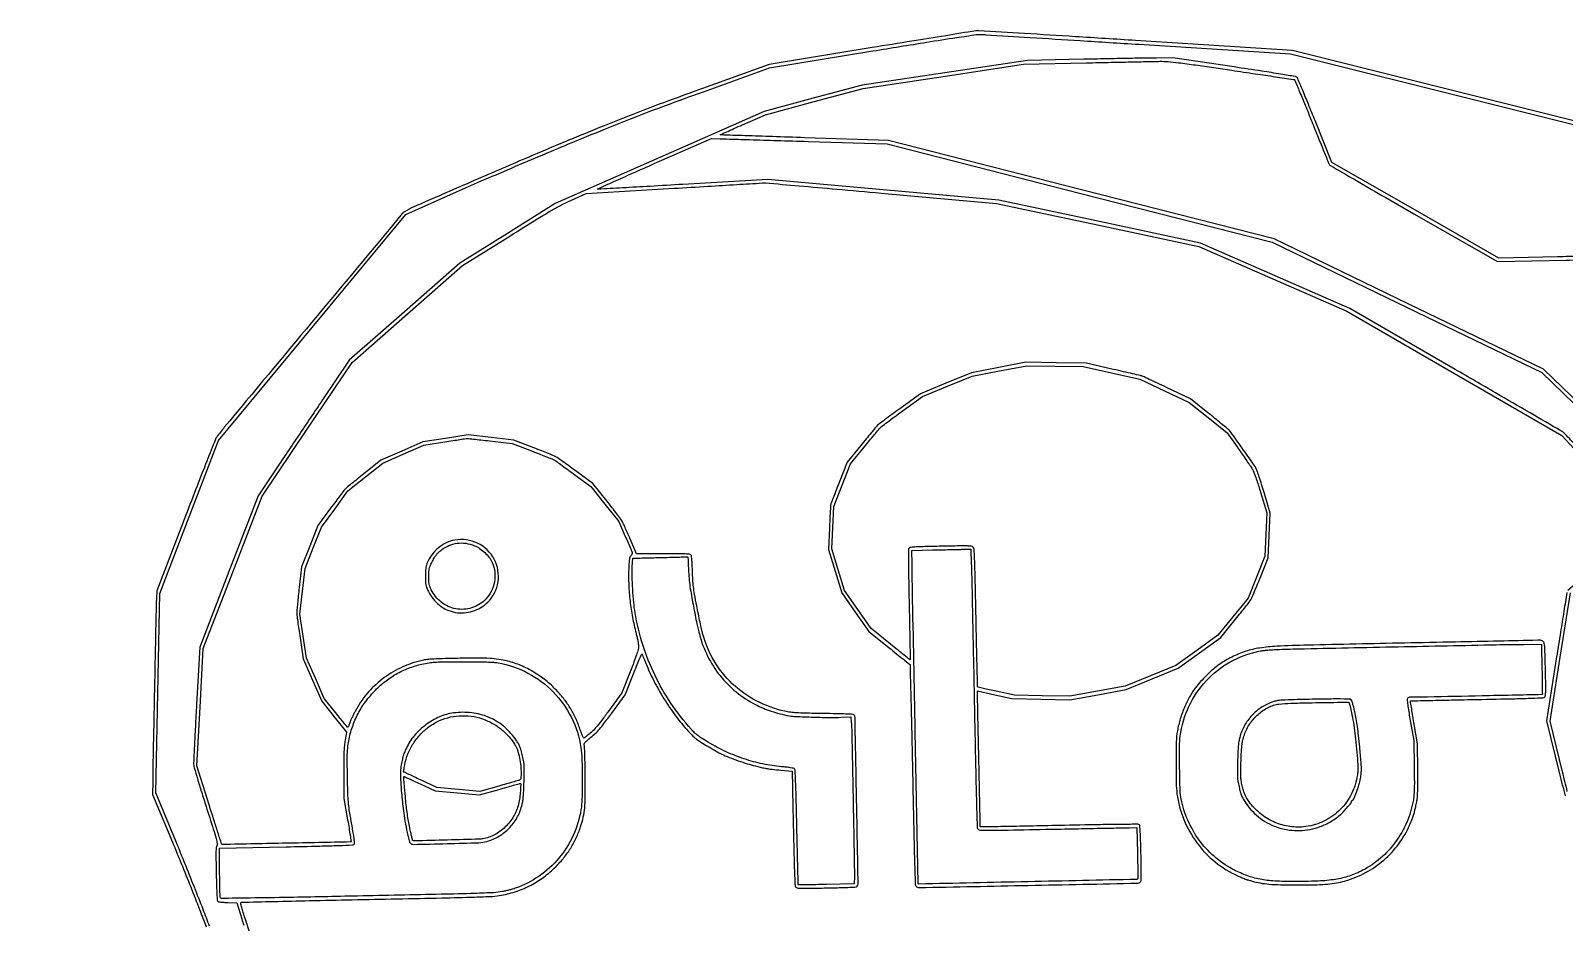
# Model space of a CAD drawing. Extents: x 184 to 3160, y 146 to 2302.
# Drawn here: x 184 to 2038, y 1224 to 2302 of the extents above; entities that cross this region are included whole.
import ezdxf

# ---------------------------------------------------------------- set-up
doc = ezdxf.new("R2010")
doc.units = 0

msp = doc.modelspace()

# ---------------------------------------------------------------- linework, layer by layer
for points in [[(449.5, 1209.915654), (443.575989, 1228.450483, -0.00442), (441.357688, 1235.608639, -0.007098), (439.60692, 1241.755469, -0.002253), (438.203642, 1247.056666, -0.265932), (438.383089, 1247.716422, -0.192318), (439.103096, 1248.025431, -0.00004), (478.171725, 1249.015082, -0.00083), (521.492633, 1250.037004, -0.000502), (572.807099, 1251.110727, 0.000171), (681.31894, 1253.309481, 0.002306), (721.049256, 1254.311477, 0.005317), (742.71987, 1255.18875, 0.035222), (753.464141, 1256.500731, 0.03363), (772.274551, 1261.487745, 0.039339), (789.244683, 1268.763446, 0.039761), (804.714958, 1278.530517, 0.035708), (819.04878, 1290.95122, 0.02623), (829.03174, 1302.040378, 0.030945), (837.219021, 1313.541845, 0.031448), (843.818008, 1325.798671, 0.0288), (849.047886, 1339.146537, 0.022951), (852.377124, 1351.178236, 0.033232), (854.107594, 1362.066032, 0.021426), (854.788135, 1376.134992, 0.004385), (854.706411, 1401.033485, 0.001855), (854.495342, 1414.423242, 0.002779), (854.202704, 1426.112362, 0.001147), (853.873593, 1436.117636, 0.060779), (853.575053, 1438.0086, -0.137763), (853.568108, 1439.665395, -0.108656), (854.409446, 1441.257764, -0.043049), (856.548026, 1443.382762, -0.005224), (861.679569, 1447.581204, 0.020783), (867.119147, 1452.32167, 0.025625), (871.759349, 1457.192393, 0.01582), (877.328688, 1464.103647, 0.00318), (886.769576, 1476.775994), (903.039153, 1498.906778), (912.901527, 1524.048905, -0.00282), (916.722325, 1533.62995, -0.004867), (920.023554, 1541.551947, -0.00119), (922.932616, 1548.301407, -0.605799), (923.297431, 1548.327764, -0.03945), (923.63252, 1547.675729, -0.001019), (924.894393, 1544.638921, -0.002155), (926.35439, 1541.061378, -0.00147), (927.984689, 1536.982248, 0.024829), (937.596675, 1515.852796, 0.020126), (949.901215, 1494.203335, 0.020001), (964.008817, 1473.452075, 0.023472), (979.039277, 1455.016631, 0.013477), (983.883193, 1449.89862, 0.02879), (987.943957, 1446.276337, 0.024898), (992.74908, 1442.838366, 0.00782), (1000.264384, 1438.172422, 0.001996), (1005.625027, 1434.988273, 0.002269), (1010.787038, 1431.981368, 0.002059), (1015.193274, 1429.465525, 0.012661), (1017.5, 1428.237025, 0.018088), (1026.188636, 1424.274581, 0.010593), (1036.849159, 1420.133426, 0.010509), (1047.892334, 1416.371654, 0.015279), (1057.791636, 1413.559952, 0.002552), (1069.144785, 1410.768604, 0.01651), (1074.919554, 1409.580176, 0.017675), (1080.609026, 1408.809714, 0.003184), (1091.25, 1407.818457), (1105, 1406.625843), (1105.038333, 1399.062922, 0.003559), (1105.102288, 1393.81547, 0.000157), (1105.460097, 1375.580985, 0.000265), (1105.902774, 1353.952794, 0.00019), (1106.420296, 1329.744688, 0.000835), (1107.172149, 1297.651964, 0.004412), (1107.768831, 1280.06606, 0.00293), (1108.337887, 1268.366427, 0.160753), (1109.131964, 1266.338619, 0.196735), (1110.927151, 1265.380464, 0.018839), (1115.97744, 1265.056359, 0.010219), (1124.989715, 1265.002504, 0.001044), (1146.333264, 1265.355766, 0.001641), (1163.968452, 1265.742366, 0.006768), (1174.633191, 1266.155684, 0.004944), (1181.93723, 1266.610293, 0.180252), (1183.440057, 1267.2972, 0.203733), (1184.662765, 1270.328202, 0.000112), (1182.775768, 1370.935003, 0.000117), (1180.844018, 1471.470516, 0.193036), (1179.504726, 1474.630942, 0.185689), (1178.232976, 1475.200994, 0.002723), (1169.869286, 1475.609041, 0.0056), (1158.60177, 1475.970905, 0.001819), (1141.940486, 1476.258646, -0.001486), (1120.650279, 1476.612187, -0.009591), (1109.906969, 1477.028787, -0.018652), (1102.672195, 1477.719911, -0.022961), (1096, 1478.923382, -0.063788), (1061.518127, 1491.579428, -0.069845), (1032.499131, 1512.236669, -0.070564), (1010.517447, 1539.879878, -0.067186), (996.641623, 1573, -0.010475), (995.365043, 1578.180238, -0.002566), (993.486751, 1586.759375, -0.002627), (991.436054, 1596.614844, -0.00262), (989.487189, 1606.5, -0.003786), (986.926314, 1620.427419, -0.012995), (985.56768, 1629.522666, -0.015377), (984.802027, 1637.863114, -0.007094), (984.294216, 1648.751079, 0.00319), (983.926545, 1658.222866, 0.015538), (983.517539, 1663.576434, 0.023134), (983.003223, 1666.898833, 0.171549), (982.19332, 1668.251079, 0.15842), (980.546902, 1668.903232, 0.006406), (974.061832, 1669.22843, 0.007489), (964.48585, 1669.442155, 0.001834), (948.719207, 1669.5), (916.7541, 1669.5), (908.902489, 1687.5, 0.001195), (905.765918, 1694.644042, 0.001519), (902.835754, 1701.220752, 0.001185), (900.348922, 1706.722162, 0.012613), (899.27544, 1708.932346, 0.040837), (897.896073, 1711.137394, 0.00234), (893.082249, 1717.531784, 0.003559), (887.255587, 1725.084436, 0.002606), (880.685409, 1733.387138), (863.870819, 1754.409585), (842.632987, 1769.954793, 0.001012), (834.332969, 1776.004299, 0.001466), (826.975263, 1781.311369, 0.00074), (820.71081, 1785.788001, 0.024539), (819.153438, 1786.78604, 0.032715), (817.497062, 1787.597299, 0.00101), (810.469214, 1790.469798, 0.001979), (802.162896, 1793.807028, 0.001368), (792.738065, 1797.520564), (768.564409, 1806.96905), (740.946653, 1810.058915), (713.328896, 1813.148781), (685.931667, 1808.971287), (658.534439, 1804.793794), (633.012028, 1793.618781), (607.489617, 1782.443768), (586.994808, 1766.046551, 0.001199), (578.993819, 1759.613689, 0.001707), (571.917926, 1753.856583, 0.000944), (565.963267, 1748.959045, 0.025255), (564.449194, 1747.574667, 0.031724), (563.104989, 1746.030217, 0.001201), (558.474255, 1739.943315, 0.002159), (553.041555, 1732.701778, 0.001518), (546.98883, 1724.508958), (531.579273, 1703.517916), (521.715785, 1678.508958), (511.852298, 1653.5), (508.946203, 1628.5, 0.002062), (507.832348, 1618.560728, 0.002619), (506.889924, 1609.375, 0.002054), (506.171847, 1601.667055, 0.021544), (506.027005, 1598.5, 0.029824), (506.208526, 1595.319422, 0.002723), (507.17445, 1587.447044, 0.003517), (508.444569, 1578.065583, 0.002746), (509.951601, 1567.894191), (513.8893, 1542.288383), (525.119687, 1516.670375), (536.350073, 1491.052368), (551.326542, 1472.356879), (566.303011, 1453.661389), (564.496225, 1444.080695, 0.020624), (563.562478, 1437.693177, 0.015903), (563.055138, 1430.66965, 0.009523), (562.845979, 1420.832842, 0.002115), (562.879898, 1404), (563.070355, 1373.5), (567.521353, 1347.569509, -0.001295), (569.20526, 1337.604717, -0.002128), (570.572316, 1329.163545, -0.000224), (571.756353, 1321.628006, -0.239636), (571.657275, 1321.323942, -0.193732), (570.726063, 1320.927291, -0.000017), (493.545658, 1319.389753, -0.000017), (416.344343, 1317.857039, -0.204068), (415.449194, 1318.217473, -0.118589), (415.182569, 1318.653012, -0.000075), (410.740691, 1332.373397, -0.000928), (405.820173, 1347.676973, -0.000566), (400.064353, 1365.763749), (385.138191, 1412.851346), (389.046557, 1483.830368), (392.954922, 1554.809391), (428.549029, 1646.972724), (464.143136, 1739.136056), (518.628462, 1819.998864), (573.113787, 1900.861671), (639.806893, 1959.405028), (706.5, 2017.948384), (763.5, 2053.606016, -0.001041), (797.225139, 2074.605999, -0.006914), (814.21118, 2084.811517, -0.013361), (826.161199, 2091.347168, -0.014407), (838.150246, 2097.063868), (855.800492, 2104.864088), (962.150246, 2111.304303, -0.000004), (1003.07992, 2113.782536, -0.000007), (1037.902493, 2115.890229, -0.000001), (1068.935346, 2117.76807, -0.00053), (1070.688027, 2117.872259, -0.036257), (1072.451508, 2117.847275, -0.000034), (1113.200224, 2114.30482, -0.000351), (1158.711409, 2110.313084, -0.000215), (1212.337853, 2105.548405), (1351.799652, 2093.096811), (1474.063115, 2066.966078), (1596.326577, 2040.835345), (1685.913289, 2001.747876), (1775.5, 1962.660407), (1905.397724, 1887.580203), (2035.295448, 1812.5), (2083.783012, 1760.14263, -0.001504)], [(2177.535725, 2161.201579), (1943.517862, 2219.637642), (1709.5, 2278.073706), (1520, 2290.036338, 0.000112), (1447.199426, 2294.615667, 0.000184), (1385.578125, 2298.455173, 0.000012), (1330.124977, 2301.888533, 0.028119), (1328.5, 2301.897614, 0.027275), (1326.896079, 2301.728304, 0.000026), (1290.434563, 2295.853184, 0.000267), (1249.706369, 2289.26604, 0.000164), (1201.724045, 2281.463158), (1076.94809, 2261.130056), (996.303145, 2231.95354, 0.001474), (949.352194, 2214.810443, 0.003994), (916.186685, 2202.288039, 0.004044), (883.454597, 2189.32433, 0.001544), (838.0791, 2170.763823, 0.003158), (783.767747, 2147.949632, 0.00163), (716.108409, 2118.763083, 0.000534), (647.650274, 2088.879885, 0.034065), (636.068715, 2082.839243, 0.082019), (633.602948, 2080.708959, 0.000015), (524.243802, 1949.430594, 0.000071), (418.451623, 1822.389852, 0.016854), (409.190851, 1810.470855, 0.062347), (407.727017, 1807.805955, 0.000361), (397.259582, 1781.372996, 0.001524), (385.424188, 1751.153242, 0.000968), (371.816401, 1715.891336), (336.751101, 1624.5), (336.361651, 1615, 0.00505), (335.909857, 1600.370481, 0.000067), (334.034527, 1509.522983, 0.000134), (332.288604, 1423.264579, 0.002136), (331.829171, 1394), (331.652054, 1378.5), (355.85952, 1320.5, -0.002475), (366.332194, 1295.054318, -0.001774), (377.79707, 1266.511036, -0.001791), (388.521547, 1239.250642, -0.003854), (396.547077, 1218.15459)], [(400.546286, 1219, 0.003856), (392.78733, 1239.463065, 0.001689), (382.204089, 1266.467418, 0.001672), (370.777773, 1295.05576, 0.002237), (360.208956, 1320.910361), (335.61249, 1380.320721), (338.148726, 1500.936982), (340.684962, 1621.553244), (376.029589, 1714.020685), (411.374215, 1806.488125), (524.678469, 1943.039375), (637.982724, 2079.590625), (699.241362, 2106.950031, -0.002658), (728.289224, 2119.738643, -0.001288), (765.56465, 2135.799528, -0.001277), (804.474375, 2152.328394, -0.00184), (839, 2166.741493, -0.001494), (885.082125, 2185.619167, -0.004101), (917.759543, 2198.580448, -0.004097), (950.665407, 2211.011948, -0.001488), (997.525485, 2228.119612), (1077.550969, 2257.065676), (1202.525485, 2277.448574, -0.000457), (1267.650609, 2288.009179, -0.00235), (1303.776423, 2293.659369, -0.002132), (1327.421471, 2297.140717, -0.052901), (1334, 2297.37907, 0.001677), (1339.096315, 2297.041532, 0.000008), (1392.439384, 2293.688967, 0.000037), (1453.076282, 2289.883387, 0.000023), (1523.814923, 2285.452306), (1707.129847, 2273.977943), (1941.314923, 2215.584842), (2175.5, 2157.191741)], [(2091.575883, 1816.736606), (2012.987511, 1892.577027), (1850.243756, 1971.325271), (1687.5, 2050.073515), (1454.5, 2109.644008), (1221.5, 2169.214502), (1120, 2172.491471, -0.000109), (1081.045648, 2173.757615, -0.00018), (1048.16875, 2174.845242, -0.000006), (1018.416667, 2175.84057, -0.057239), (1018, 2175.902609, -0.70336), (1017.988376, 2176.042883, -0.000191), (1025.725, 2179.564315, -0.001724), (1034.489562, 2183.513171, -0.001013), (1045, 2188.179587), (1072.5, 2200.322396), (1131.5, 2216.19783), (1190.5, 2232.073264), (1287.5, 2246.665987), (1384.5, 2261.25871), (1460.5, 2262.979359, -0.000169), (1490.539381, 2263.649315, -0.000222), (1517.923969, 2264.238629, -0.00016), (1540.884272, 2264.715168, -0.00217), (1549.262448, 2264.850004, -0.023052), (1559.19421, 2264.508776, -0.010921), (1571.940639, 2263.200487, -0.005096), (1592.522538, 2260.419309, -0.000667), (1636.226479, 2254, 0.000201), (1664.754142, 2249.782618, 0.000327), (1688.953301, 2246.23125, 0.00003), (1710.643128, 2243.063955, 0.036252), (1711.524072, 2243, -0.301334), (1712.13428, 2242.595519, -0.000359), (1718.258728, 2228.08382, -0.002875), (1725.052472, 2211.691116, -0.001743), (1732.911482, 2192.221514, 0.000835), (1740.772675, 2172.644141, 0.001324), (1747.579672, 2155.901556, 0.000279), (1753.61288, 2141.197433, 0.061415), (1754.351441, 2139.885063, 0.102531), (1755.488053, 2138.865475, 0.000105), (1784.824706, 2121.809583, 0.001025), (1817.680398, 2102.807043, 0.000629), (1856.477347, 2080.539293), (1957.454694, 2022.751488), (2040.477347, 2024.453979, 0.000939), (2073.710771, 2025.197892, 0.001822)], [(2057.72944, 2029.055112, 0.000303), (2029.870108, 2028.474429), (1959.240217, 2026.959372), (1858.229808, 2084.729686), (1757.219399, 2142.5), (1736.909146, 2193.27651, 0.001632), (1729.007428, 2212.845669, 0.002581), (1722.09172, 2229.565761, 0.000607), (1715.944417, 2244.163889, 0.109296), (1714.987624, 2245.5112, 0.143189), (1713.18383, 2246.385021, 0.000939), (1695.651614, 2249.300694, 0.002941), (1672.718844, 2252.93187, 0.00098), (1639.103233, 2257.98469), (1564.830113, 2269), (1544.665056, 2268.850135, 0.002228), (1532.957393, 2268.710949, 0.000377), (1510.59536, 2268.32858, 0.000412), (1484.321314, 2267.837873, 0.000366), (1457, 2267.285079), (1389.5, 2265.869888), (1289.5, 2250.951093), (1189.5, 2236.032298), (1130.333849, 2220.106085), (1071.167698, 2204.179873), (944.833849, 2148.550008), (818.5, 2092.920143), (760.814214, 2056.838877), (703.128427, 2020.757611), (636.314214, 1962.103675), (569.5, 1903.449738), (537.152618, 1855.474869, 0.000195), (523.103075, 1834.620274, 0.000145), (507.620718, 1811.605118, 0.000147), (493.039543, 1789.902258, 0.000334), (482.042474, 1773.5), (459.279712, 1739.5), (424.023407, 1648), (388.767103, 1556.5), (384.865125, 1487, 0.000928), (383.403534, 1460.074116, 0.001423), (382.246947, 1436.740625, 0.000467), (381.322315, 1416.543393, 0.040368), (381.431551, 1413.5, 0.04324), (382.022357, 1410.629672, 0.000995), (386.017816, 1397.309375, 0.002213), (390.801548, 1381.725049, 0.001497), (396.386608, 1364, -0.000889), (405.131755, 1336.363246, -0.009608), (408.43044, 1325.123592, -0.01847), (409.906285, 1318.801046, -0.194365), (409.410686, 1316.245587, 0.123322), (408.62281, 1313.946133, 0.015499), (408.338195, 1308.651204, 0.009646), (408.308077, 1299.832993, 0.001472), (408.638854, 1282.25936, 0.001993), (409.027791, 1267.159118, 0.007109), (409.452612, 1257.500582, 0.004878), (409.915657, 1250.694596, 0.178797), (410.55846, 1249.298683, 0.149756), (411.597499, 1248.747011, 0.016419), (414.296392, 1248.317119, 0.016665), (417.925946, 1247.982999, 0.008028), (422.593474, 1247.78491), (433.399626, 1247.5), (439.557013, 1227.916378, 0.001815), (441.981177, 1220.303022, 0.002683)], [(2053.24827, 1799.273269, 0.000507), (2039.13976, 1814.201058, 0.043224), (2036.809805, 1816.270279, 0.027965), (2034.086355, 1818.069779, 0.000082), (1997.073406, 1839.647625, 0.000483), (1955.22998, 1863.978285, 0.000302), (1906.184769, 1892.393639), (1778.869538, 1966.053705), (1688.583391, 2005.482848), (1598.297245, 2044.911992), (1476.398622, 2071.01093), (1354.5, 2097.109869), (1215, 2109.615025), (1075.5, 2122.12018), (972.638557, 2116.004867, -0.000383), (933.169, 2113.688663, -0.000635), (899.875656, 2111.802933, -0.000022), (869.772058, 2110.137559, -0.213304), (869.378793, 2110.287874, -0.525093), (869.425951, 2110.544631, -0.000051), (889.442535, 2119.531814, -0.001089), (911.71044, 2129.46885, -0.00065), (938.240236, 2141.197264), (1007.5, 2171.708334), (1018, 2171.295834, 0.001887), (1025.407116, 2171.032839, 0.000069), (1053.46875, 2170.146437, 0.000126), (1086.64896, 2169.111353, 0.000089), (1124, 2167.962248), (1219.5, 2165.041163), (1452.374438, 2105.56684), (1685.248875, 2046.092517), (1848.08187, 1967.304029), (2010.914866, 1888.515541), (2088.617561, 1813.50777, 0.000832)], [(2085.622636, 1665.098304, 0.000051), (2042.642799, 1625.017941, 0.113935)], [(2041.366658, 1622.463689, 0.000064), (2037.720917, 1599.85946, 0.000578), (2033.671018, 1574.54256, 0.000356), (2028.959788, 1544.734821), (2016.767421, 1467.236706), (2032.500202, 1403.451501, 0.001349), (2039.203433, 1376.586605, 0.003017)], [(1872.790949, 639.634173, 0.00001), (1965.794049, 715.592621, 0.000127)], [(2041.877556, 1382.074078, -0.000519), (2036.076756, 1405.664774), (2021.104045, 1466.829549), (2033.331449, 1544.505745), (2045.558852, 1622.181942)], [(447.378095, 1205.641043, 0.000015), (468.534615, 1175.855531, 0.000179)]]:
    msp.add_lwpolyline(points, format="xyb")
for points in [[(1354.5, 1894.612084), (1321.5, 1888.320242), (1290.683394, 1875.516878), (1259.866789, 1862.713513), (1235.002113, 1844.843478, 0.002648), (1225.258907, 1837.762572, 0.003614), (1216.559166, 1831.271979, 0.002383), (1209.326197, 1825.73943, 0.041278), (1207.133963, 1823.736722, 0.013396), (1205.224904, 1821.56555, 0.001005), (1200.20755, 1815.516586, 0.001389), (1194.256665, 1808.271828, 0.001056), (1187.772332, 1800.298465), (1171.414177, 1780.096931), (1161.686044, 1755.737337, 0.001596), (1157.923075, 1746.226714, 0.002325), (1154.671704, 1737.816956, 0.001145), (1151.959574, 1730.65458, 0.040406), (1151.46822, 1728.938872, 0.034447), (1151.238149, 1727.169226, 0.00099), (1150.794096, 1719.578919, 0.002), (1150.324723, 1710.639106, 0.001375), (1149.860984, 1700.5), (1148.74344, 1674.5), (1156.727978, 1648.416104), (1164.712517, 1622.332207), (1181.198924, 1598.916104), (1197.685331, 1575.5), (1222.002856, 1555.779936, 0.00067), (1231.375941, 1548.199715, 0.001079), (1239.383023, 1541.77041, 0.000158), (1246.506992, 1536.079142, 0.073584), (1247.021368, 1535.779936, -0.299843), (1247.316122, 1535.356612, -0.000029), (1248.311546, 1496.39911, -0.000812), (1249.340832, 1453.277931, -0.000488), (1250.429099, 1402.110649, 0.000338), (1251.94987, 1329.58324, 0.002243), (1252.895529, 1293.396796, 0.000844), (1253.672998, 1269.336215, 0.190093), (1254.557351, 1267.299792, 0.204007), (1258.215936, 1265.826159, 0.000095), (1390.177111, 1268.435876, 0.000099), (1522.054674, 1271.095153, 0.193626), (1525.859662, 1272.716805, 0.183121), (1526.61184, 1274.386903, 0.010639), (1526.837674, 1280.077537, 0.008775), (1526.845398, 1289.300015, 0.001419), (1526.494575, 1307.242257, 0.001906), (1526.081715, 1322.996387, 0.006785), (1525.641931, 1333.080863, 0.004457), (1525.169862, 1340.215957, 0.179496), (1524.52796, 1341.614897, 0.199957), (1522.87375, 1342.296204, 0.000953), (1504.102911, 1342.185032, 0.002713), (1477.022108, 1341.826057, 0.000524), (1428.045162, 1340.8596, -0.000311), (1391.498585, 1340.122807, -0.000516), (1360.684335, 1339.552539, -0.000014), (1332.790262, 1339.065905, -0.213117), (1332.498879, 1339.189972, -0.183641), (1332.305574, 1339.666905, -0.000004), (1330.635358, 1416.158503, -0.000107), (1329.101041, 1487.151669, -0.00628), (1328.986562, 1500.108473), (1329, 1503.716946), (1349.79043, 1499.00124), (1370.580859, 1494.285533), (1405.54043, 1493.553053), (1440.5, 1492.820573), (1474.5, 1499.042553), (1508.5, 1505.264534), (1540, 1518.25577), (1571.5, 1531.247005), (1597.168489, 1549.681805), (1622.836977, 1568.116605), (1639.217174, 1588.308302, 0.000786), (1645.677221, 1596.297174, 0.001039), (1651.536, 1603.596814, 0.000743), (1656.426125, 1609.734261, 0.010211), (1658.151625, 1612, 0.050352), (1659.586302, 1614.449617, 0.003583), (1662.827793, 1621.66875, 0.00502), (1666.552335, 1630.360878, 0.003766), (1670.483669, 1640), (1680.261459, 1664.5), (1681.557777, 1691.5), (1682.854096, 1718.5), (1675.3006, 1743.5, 0.002103), (1672.296368, 1753.294185, 0.00293), (1669.519391, 1762.032767, 0.00179), (1667.113659, 1769.362655, 0.037637), (1666.226925, 1771.483886, 0.034819), (1662.228558, 1778.142106, 0.002159), (1648.939433, 1796.96584, 0.001477), (1635.102915, 1816.265563, 0.057714), (1631.552643, 1820.151805, 0.006811), (1629.480951, 1821.902523, 0.000417), (1623.227964, 1827.033618, 0.000621), (1615.766238, 1833.130707, 0.00046), (1607.5, 1839.855441), (1586.5, 1856.907273), (1557.5, 1870.549568, 0.000828), (1546.276243, 1875.806816, 0.001287), (1536.578125, 1880.299536, 0.00036), (1528.118909, 1884.184535, 0.043604), (1527, 1884.583681, 0.007502), (1525.83873, 1884.868477, 0.000058), (1516.39375, 1887.033966, 0.000214), (1505.565369, 1889.510438, 0.000137), (1493, 1892.374867), (1460.5, 1899.774235), (1424, 1900.33908), (1387.5, 1900.903925)], [(1490.871528, 1888.305748), (1525.243057, 1880.718326), (1555.090093, 1866.609163), (1584.937129, 1852.5), (1607.819736, 1834), (1630.702344, 1815.5), (1642.601172, 1798.543237, -0.000157), (1647.481354, 1791.583951, -0.000162), (1652.305358, 1784.695434, -0.000156), (1656.481052, 1778.724596, -0.000695), (1658.927705, 1775.213405, -0.033422), (1661.613817, 1770.736106, -0.02686), (1663.903761, 1765.606194, -0.014974), (1666.56425, 1757.993094, -0.00282), (1670.928843, 1743.913952), (1678.502277, 1718.987568), (1677.314763, 1692.661463), (1676.12725, 1666.335358), (1666.021761, 1641.05444), (1655.916272, 1615.773521), (1637.621725, 1593.34081), (1619.327178, 1570.908098), (1593.913589, 1552.628561), (1568.5, 1534.349023), (1538, 1521.799568), (1507.5, 1509.250113), (1474, 1503.16765), (1440.5, 1497.085186), (1407, 1497.669115), (1373.5, 1498.253043), (1351.582481, 1503.127374, -0.001411), (1343.147918, 1505.028167, -0.002271), (1335.972219, 1506.700884, -0.000387), (1329.638594, 1508.212844, -0.138447), (1329.218955, 1508.447712, -0.192257), (1329.030339, 1508.887054, -0.000038), (1328.406859, 1533.270373, -0.000811), (1327.76162, 1560.302252, -0.00049), (1327.080683, 1592.324079, 0.000434), (1326.021543, 1642.397835, 0.004531), (1325.382865, 1662.942507, 0.005017), (1324.777397, 1675.000311, 0.183311), (1323.66074, 1677.482117, 0.169893), (1321.574686, 1678.486777, 0.02173), (1316.536971, 1678.833919, 0.010363), (1307.386148, 1678.876207, 0.00096), (1284.758548, 1678.468344, 0.001465), (1265.718816, 1678.032762, 0.007149), (1254.944569, 1677.600465, 0.006261), (1247.864782, 1677.125977, 0.178345), (1246.227366, 1676.370223, 0.195729), (1245.444506, 1674.51251, 0.003176), (1245.376318, 1662.961954, 0.004431), (1245.544707, 1644.874061, 0.000651), (1246.257867, 1608.256777, -0.000252), (1246.777241, 1582.640528, -0.000418), (1247.186415, 1561.031006, -0.000013), (1247.539906, 1541.472662, -0.149533), (1247.47094, 1541.231756, -0.442012), (1247.298343, 1541.203419, -0.00011), (1240.442358, 1546.633694, -0.001646), (1232.815286, 1552.718421, -0.000985), (1223.788326, 1559.998018), (1200.279807, 1579.032525), (1184.190459, 1602.004649), (1168.10111, 1624.976773), (1160.465898, 1650.17772), (1152.830685, 1675.378667), (1153.944776, 1700.939333), (1155.058868, 1726.5), (1165.200512, 1752.226351), (1175.342156, 1777.952703), (1191.767868, 1798.226351, -0.001011), (1198.252903, 1806.197588, -0.001368), (1204.147908, 1813.37356, -0.000916), (1209.123718, 1819.374508, -0.015122), (1210.84679, 1821.321939, -0.040561), (1212.817699, 1823.104028, -0.001935), (1219.906673, 1828.495139, -0.003161), (1228.398692, 1834.817715, -0.002269), (1237.963162, 1841.77862), (1262.426323, 1859.413363), (1292.463162, 1871.868219), (1322.5, 1884.323074), (1355.5, 1890.540319), (1388.5, 1896.757564), (1422.5, 1896.325367), (1456.5, 1895.89317)], [(739.157336, 1805.949784), (766.5, 1802.899567), (791, 1793.350298, -0.001109), (800.539216, 1789.607841, -0.001623), (808.916828, 1786.268164, -0.000772), (816.032943, 1783.39179, -0.029435), (817.589203, 1782.650515, -0.029424), (819.045431, 1781.733049, -0.000788), (825.207249, 1777.309706, -0.001642), (832.425301, 1772.074773, -0.001124), (840.589203, 1766.084655), (861.5, 1750.66931), (878.395384, 1729.506495), (895.290768, 1708.34368), (903.151363, 1690.42184, -0.001116), (909.778364, 1675.220414, -0.030947), (911.253347, 1671.141727, -0.145921), (911.242908, 1668.907308, -0.141401), (910.013212, 1667.011458, 0.107332), (908.798675, 1665.388696, 0.066781), (908.104057, 1663.105155, 0.027661), (907.682251, 1659.164004, 0.003225), (907.284714, 1650.308873, 0.02089), (907.346871, 1631.813586, 0.01749), (908.91749, 1612.250141, 0.017234), (911.89117, 1592.514766, 0.018507), (916.163757, 1573.5, -0.009633), (917.36511, 1568.564624, -0.010067), (918.356441, 1563.658484, -0.009792), (919.043577, 1559.3913, -0.043101), (919.180855, 1556.848031, -0.062251), (918.649552, 1553.482336, -0.010478), (916.707082, 1547.24407, -0.008864), (913.658496, 1538.640845, -0.003312), (909.086251, 1526.671839), (899.141609, 1501.147616), (883.02246, 1479.21451, -0.003794), (874.904335, 1468.342139, -0.011012), (869.070554, 1460.993418, -0.015677), (864.52181, 1455.852424, -0.035465), (860.701655, 1452.334798, -0.00208), (858.241395, 1450.38912, -0.002736), (855.979426, 1448.635405, -0.001991), (854.070419, 1447.184028, -0.026167), (853.334688, 1446.687418, -0.400744), (852.647248, 1446.841776, -0.034035), (851.661028, 1448.565921, -0.025023), (850.453628, 1451.409771, -0.008026), (848.943008, 1455.743323, 0.025087), (843.627946, 1469.466057, 0.029246), (837.195, 1481.878192, 0.029518), (829.414688, 1493.357291, 0.026474), (820.066523, 1504.2859, 0.033735), (807.000519, 1516.283715, 0.034279), (792.506494, 1526.345641, 0.034853), (777.021262, 1534.184795, 0.037756), (761, 1539.555815, 0.023792), (750.238134, 1541.742042, 0.024277), (739.389503, 1542.877682, 0.015331), (724.899319, 1543.241427, 0.003547), (700.5, 1542.932616, 0.001514), (679.724739, 1542.459317, 0.00948), (669.110928, 1541.983859, 0.018485), (662.098159, 1541.275337, 0.026936), (656, 1540.092953, 0.049924), (631.223617, 1531.185074, 0.052931), (609.223605, 1517.676509, 0.053613), (590.787668, 1500.028891, 0.053778), (576.54698, 1478.882202, 0.007392), (574.642127, 1475.13624, 0.006448), (572.757768, 1471.162027, 0.006497), (571.146974, 1467.52439, 0.019055), (570.16693, 1464.965507, -0.009105), (569.456475, 1462.993947, -0.013666), (568.758835, 1461.30352, -0.008489), (568.122672, 1459.937061, -0.212723), (567.813238, 1459.677008, -0.295078), (567.405567, 1459.800513, -0.000718), (563.273893, 1464.692621, -0.00406), (558.62664, 1470.303094, -0.002476), (553.22551, 1477), (539.254023, 1494.5), (528.575742, 1518.930346), (517.897461, 1543.360693), (513.838628, 1569.930346), (509.779795, 1596.5), (512.876173, 1624), (515.972552, 1651.5), (525.855945, 1676.576959), (535.739339, 1701.653918), (551.839367, 1723.499124), (567.939395, 1745.34433), (589.03104, 1762.235346), (610.122686, 1779.126362), (634.811343, 1789.949812), (659.5, 1800.773261), (685, 1804.762244, 0.000077), (694.823033, 1806.300422, 0.000124), (703.202467, 1807.616001, 0.000019), (710.633428, 1808.784852, 0.007741), (711.157336, 1808.875613, -0.072752), (711.684261, 1808.897635, -0.000159), (719.653487, 1808.06746, -0.001077), (728.627673, 1807.110174, -0.000668)], [(697, 1685.971431, 0.07069), (686.702026, 1682.608448, 0.05942), (677.063569, 1676.355513, 0.059022), (669.105864, 1667.961051, 0.067608), (663.753364, 1658.296504, 0.025617), (662.612904, 1654.849779, 0.033011), (661.942801, 1651.58302, 0.025628), (661.608979, 1647.668753, 0.008885), (661.517913, 1642, 0.008071), (661.63357, 1635.520312, 0.040751), (662.050073, 1631.928582, 0.047884), (663.018036, 1628.715367, 0.013832), (665.115063, 1623.968068, 0.115787), (678.506828, 1607.208633, 0.122095), (697.708386, 1598.56236, 0.122865), (718.629118, 1599.911439, 0.118181), (736.810968, 1610.913534, 0.161584), (749.336574, 1635.513669, 0.160925), (744.698543, 1662.768385, 0.15909), (724.656959, 1682.108501, 0.157933)], [(720.918909, 1679.193365, -0.057389), (727.075345, 1675.896745, -0.03871), (733.259563, 1670.8583, -0.038701), (738.595265, 1664.924739, -0.057227), (742.194452, 1658.929947, -0.078722), (745.380051, 1647.386056, -0.074606), (744.93133, 1635.198286, -0.074124), (740.913882, 1623.609924, -0.076073), (733.71668, 1613.811918, -0.122182), (717.380357, 1603.969627, -0.121628), (698.308889, 1602.881084, -0.120117), (680.741694, 1610.8135, -0.117242), (668.607196, 1626, -0.017887), (666.903868, 1629.973668, -0.045589), (666.044014, 1632.9857, -0.038192), (665.664884, 1636.399201, -0.009597), (665.580457, 1642, -0.009923), (665.719304, 1647.792248, -0.042925), (666.163627, 1651.201196, -0.046878), (667.166329, 1654.341229, -0.013357), (669.300078, 1659, -0.011244), (672.167834, 1664.526088, -0.03978), (674.35898, 1667.865403, -0.044228), (676.929749, 1670.63261, -0.016355), (681, 1674.068435, -0.064408), (690.023158, 1679.473892, -0.070971), (699.834462, 1682.182801, -0.069229), (710.217461, 1682.073225, -0.057107)], [(1321.404142, 1657.75, -0.003467), (1321.754556, 1645.645673, -0.000135), (1322.722663, 1601.113086, -0.000241), (1323.828955, 1548.398242, -0.00017), (1325.023315, 1489.16689, 0.000257), (1326.802386, 1401.693821, 0.002268), (1327.783751, 1363.044326, 0.001115), (1328.569016, 1338.630019, 0.189991), (1329.600062, 1336.257081, 0.195002), (1331.899172, 1335.284415, 0.004045), (1344.588474, 1335.196003, 0.004171), (1365.914443, 1335.397838, 0.000409), (1417.33838, 1336.3556, -0.000049), (1451.003528, 1337.006814, -0.000071), (1480.833774, 1337.576662, -0.000037), (1506.104851, 1338.053936, -0.001115), (1512.5, 1338.159973), (1521.5, 1338.289127), (1522.238287, 1307.466184, -0.001776), (1522.480186, 1295.60798, -0.002882), (1522.591875, 1285.529567, -0.000462), (1522.631028, 1276.619592, -0.199748), (1522.405245, 1276.07162, -0.193354), (1521.528708, 1275.697239, -0.000005), (1389.837496, 1272.845021, -0.000004), (1258.06536, 1269.993602, -0.246432), (1257.38028, 1270.334397, -0.152717), (1257.272507, 1270.656525), (1253.637123, 1454.522653, -0.000026), (1250.295114, 1624.006743, -0.00135), (1249.735371, 1657), (1249.5, 1673.5), (1274.5, 1674.026377, -0.000002), (1284.85187, 1674.244303, -0.000002), (1295.282487, 1674.463821, -0.000002), (1304.439469, 1674.656476, -0.000006), (1310.142509, 1674.776377), (1320.785018, 1675)], [(979.064592, 1660.75, 0.005128), (979.118902, 1658.34292, 0.002899), (979.231562, 1655.426563, 0.002893), (979.379257, 1652.486543, 0.004748), (979.542296, 1650, -0.000123), (979.739698, 1647.363203, -0.000056), (979.996793, 1643.9125, -0.000055), (980.267106, 1640.273496, -0.000076), (980.509407, 1637, 0.02457), (981.751699, 1626.939729, 0.003282), (985.549159, 1605.898778, 0.003842), (989.665787, 1584.812764, 0.015343), (992.681658, 1572, 0.050253), (1002.708376, 1545.544684, 0.052623), (1017.690236, 1522.059862, 0.052969), (1037.143341, 1502.349813, 0.052204), (1060.393731, 1487.056795, 0.018736), (1070.023809, 1482.522842, 0.020964), (1079.616327, 1478.905236, 0.01999), (1089.868914, 1475.971069, 0.014438), (1101.5, 1473.493342, 0.035365), (1109.083769, 1472.653341, 0.002456), (1130.563341, 1471.90771, 0.003455), (1151.746411, 1471.423012, 0.017152), (1163.655321, 1471.641361), (1175.810642, 1472.281727), (1176.358458, 1465.890863, -0.016358), (1176.825691, 1457.049299, -0.000101), (1178.416101, 1377.059099, -0.000263), (1179.854838, 1301.942818, -0.005452), (1180.029036, 1279.379928), (1180, 1270.259856), (1146.442314, 1269.520948, -0.001264), (1133.544278, 1269.269561, -0.002067), (1122.611954, 1269.129338, -0.000238), (1112.87109, 1269.04932, -0.200924), (1112.441243, 1269.225423, -0.191687), (1112.253578, 1269.661229, -0.000055), (1111.693037, 1289.871695, -0.000969), (1111.116554, 1312.315619, -0.000587), (1110.516783, 1338.887979, 0.000779), (1109.714721, 1373.826863, 0.003687), (1109.076167, 1393.847317, 0.001693), (1108.483936, 1407.726947, 0.186977), (1107.747378, 1409.39548, 0.147767), (1106.610755, 1410.004645, 0.009784), (1102.918301, 1410.67278, 0.012211), (1098.090633, 1411.328609, 0.006169), (1091.979524, 1411.93105, -0.030576), (1069.523832, 1415.257387, -0.028105), (1046.985708, 1421.35904, -0.027673), (1024.92439, 1430.066315, -0.027434), (1003.893313, 1441.178969, -0.006502), (995.924113, 1446.108446, -0.020957), (990.813212, 1449.671966, -0.027782), (986.83751, 1453.063899, -0.020493), (982.817488, 1457.226822, -0.033391), (958.182556, 1488.955545, -0.03618), (938.714074, 1522.870306, -0.03626), (924.372214, 1559.167121, -0.033837), (915.026924, 1598, -0.017598), (913.321198, 1610.718058, -0.0093), (912.056194, 1626.59041, -0.009231), (911.39466, 1642.157717, -0.022146), (911.628767, 1653.701755), (912.294565, 1664), (916.397282, 1664.135602, -0.001829), (919.159622, 1664.216787, -0.000108), (927.519827, 1664.43007, -0.000163), (937.475879, 1664.678648, -0.000121), (948.5, 1664.947628, 0.000526), (959.322622, 1665.220479, 0.000821), (968.642187, 1665.48057, 0.000216), (976.778709, 1665.724536, 0.029722), (977.75, 1665.812026, -0.287944), (978.310062, 1665.567633, -0.086346), (978.712574, 1664.681453, -0.046119), (978.967219, 1663.122475, -0.01436)], [(1845, 1561.431609, 0.000405), (1727.897772, 1558.924762, 0.007401), (1690.64383, 1557.54519, 0.02419), (1669.96462, 1555.466476, 0.04309), (1653.339865, 1551.49172, 0.034177), (1636.218417, 1544.471162, 0.040255), (1621.17523, 1535.49612, 0.038723), (1607.306003, 1523.913391, 0.027992), (1593.694773, 1509.054899, 0.041329), (1586.164837, 1498.119811, 0.028495), (1579.438857, 1484.661216, 0.027628), (1574.051488, 1469.958774, 0.030715), (1570.538576, 1455.259215, 0.037384), (1569.212079, 1441.827331, 0.005995), (1568.903087, 1415.456181, 0.006039), (1569.228793, 1389.085238, 0.036653), (1570.560316, 1375.5, 0.060965), (1580.013207, 1344.137996, 0.063783), (1596.652212, 1316.500681, 0.064263), (1619.591313, 1294.117675, 0.0635), (1647.550158, 1278.1855, 0.001829), (1650.249799, 1277.083792, 0.002776), (1652.605359, 1276.147714, 0.001033), (1654.637445, 1275.358053, 0.068907), (1655, 1275.27279, -0.044676), (1655.357686, 1275.206715, -0.001096), (1656.96875, 1274.753625, -0.002369), (1658.85625, 1274.208652, -0.001609), (1661, 1273.571175, 0.029833), (1670.492297, 1271.322485, 0.022386), (1681.144575, 1269.949367, 0.015645), (1695.084461, 1269.221793, 0.005166), (1715.590996, 1269.005895, 0.004388), (1736.063694, 1269.181542, 0.014459), (1749.550905, 1269.806051, 0.020701), (1760.086081, 1271.039871, 0.021635), (1770.327155, 1273.129105, 0.055884), (1795.1243, 1282.35428, 0.054947), (1817.416539, 1296.882972, 0.054896), (1836.026749, 1315.93242, 0.05558), (1849.956625, 1338.5, 0.010274), (1852.452522, 1344.067828, 0.01091), (1854.665619, 1349.624044, 0.011601), (1856.415637, 1354.666832, 0.025977), (1857.453436, 1358.585566, -0.002911), (1857.702101, 1359.736598, -0.000396), (1858.238158, 1362.14076, -0.000456), (1858.878134, 1364.988119, -0.000385), (1859.560413, 1368, 0.029888), (1860.445321, 1373.354563, 0.016275), (1860.921414, 1380.003896, 0.009178), (1861.125221, 1389.907311, 0.001856), (1861.099004, 1407.5), (1860.932552, 1439.5), (1856.480101, 1465.430491, -0.000925), (1854.789861, 1475.384605, -0.001532), (1853.404934, 1483.790806, -0.000104), (1852.186325, 1491.341487, -0.291918), (1852.263825, 1491.520658, -0.144224), (1852.477744, 1491.588716, -0.000007), (1875.999447, 1492.095408, -0.000301), (1901.952294, 1492.638518, -0.000181), (1932.734294, 1493.253031, 0.000504), (1978.823535, 1494.202886, 0.004247), (1999.587333, 1494.828232, 0.003668), (2012.312936, 1495.413234, 0.185103), (2014.555993, 1496.413136, 0.172215), (2015.451603, 1498.294426, 0.019443), (2015.760104, 1503.081994, 0.010743), (2015.793519, 1511.470082, 0.001248), (2015.417941, 1530.250271, 0.001931), (2014.792768, 1553.967046, 0.041823), (2014.001018, 1560.893471, 0.195485), (2012.089255, 1563.789192, 0.159923), (2008.5, 1564.836941, -0.003074), (2006.08982, 1564.771875, -0.000004), (1959.234375, 1563.7956, -0.000036), (1906.749121, 1562.706191, -0.000022)], [(2011.24129, 1529.75, -0.000532), (2011.431825, 1518.136955, -0.000878), (2011.565107, 1508.327176, -0.000047), (2011.668837, 1499.487975, -0.179637), (2011.601516, 1499.299961, -0.215766), (2011.19741, 1499.10652, -0.000004), (1938.826927, 1497.555574, -0.000142), (1872.704706, 1496.157928, -0.005212), (1857.555951, 1496, 0.005043), (1852.247385, 1495.946452, 0.057763), (1850.178989, 1495.664306, 0.161191), (1849.106641, 1494.976056, 0.109094), (1848.452324, 1493.666068, 0.093322), (1848.351302, 1491.978755, 0.002829), (1849.278635, 1484.992384, 0.005505), (1850.51293, 1476.749199, 0.003767), (1852.087881, 1467.416068), (1856.309216, 1443.5), (1856.758931, 1411.673572, -0.00194), (1856.940792, 1393.932021, -0.009334), (1856.816606, 1383.832771, -0.016033), (1856.36684, 1376.706122, -0.020767), (1855.474932, 1370.218301, -0.057568), (1847.742772, 1344.602556, -0.055678), (1834.31117, 1321.111419, -0.056163), (1816.157212, 1301.343156, -0.060728), (1794.5, 1286.703192, -0.036352), (1778.069809, 1279.747958, -0.042882), (1761.681912, 1275.701691, -0.03012), (1740.6985, 1273.678281, -0.008613), (1708, 1273.067293, -0.018179), (1685.835435, 1273.841088, -0.034784), (1668.213956, 1276.338563, -0.03951), (1652.665978, 1280.966622, -0.032805), (1637, 1288.225014, -0.054116), (1614.836091, 1303.636415, -0.055918), (1596.766998, 1323.292379, -0.055367), (1583.361229, 1346.650874, -0.051198), (1574.976311, 1373, -0.044651), (1573.788007, 1383.150193, -0.003649), (1573.253006, 1409.896577, -0.004333), (1573.146108, 1436.387404, -0.031926), (1574.010942, 1449, -0.076367), (1584.52055, 1484.907712, -0.077583), (1605.28741, 1515.788081, -0.078022), (1634.360047, 1538.735292, -0.07855), (1669, 1551.603325, -0.019151), (1672.827707, 1552.223421, -0.006576), (1678.409375, 1552.835136, -0.006524), (1684.590038, 1553.349048, -0.007505), (1690.5, 1553.673822, -0.004676), (1716.650357, 1554.47263, -0.000114), (1837.414803, 1557.004078, -0.000144), (1955.966395, 1559.427981, -0.00348), (1989.106402, 1559.865283), (2010.712805, 1560)], [(749.288674, 1537.541752, -0.077314), (785.420495, 1525.135951, -0.077757), (815.997011, 1502.358016, -0.078036), (838.070928, 1471.410588, -0.078716), (849.514319, 1435.278211, -0.031027), (850.716112, 1421.589759, -0.006257), (851.034441, 1397.149737, -0.00603), (850.752542, 1372.740899, -0.03474), (849.552858, 1359.886741, -0.066461), (840.097282, 1328.796102, -0.067308), (822.843997, 1301.421713, -0.06736), (798.953671, 1279.630189, -0.06674), (770.058434, 1264.891021, -0.016435), (767.28542, 1264.016375, -0.005808), (763.260663, 1262.941162, -0.005758), (758.808353, 1261.861412, -0.006734), (754.558434, 1260.942514, -0.037397), (744.07264, 1259.627993, -0.004753), (721.312518, 1258.706895, -0.00239), (680.725827, 1257.644841, -0.000217), (579.515753, 1255.524563, -0.000319), (497.062375, 1253.885664, -0.001484), (449.493941, 1253.111716, -0.00022), (414.986293, 1252.667886, -0.259813), (413.781066, 1253.320002, -0.135504), (413.324547, 1254.811217, -0.001273), (413.033608, 1266.370404, -0.003038), (412.768411, 1282.401017, -0.000785), (412.538462, 1308.25), (412.5, 1313.5), (493.155305, 1315.122115, 0.000663), (533.909173, 1315.99584, 0.003162), (557.194673, 1316.673323, 0.001301), (573.420579, 1317.290402, 0.17958), (575.184909, 1318.028018, 0.216003), (575.808564, 1319.528274, 0.020622), (575.51323, 1323.581089, 0.013163), (574.55556, 1330.361791, 0.001977), (572.222463, 1343.905902, -0.003868), (569.521178, 1359.949852, -0.017747), (568.357813, 1369.315969, -0.015084), (567.774297, 1379.379058, -0.00227), (567.305086, 1399.586162, -0.00204), (567.052677, 1416.878245, -0.0094), (567.13566, 1426.894701, -0.01572), (567.557776, 1434.099352, -0.018932), (568.42234, 1440.826409, -0.035259), (572.60904, 1458.223288, -0.039553), (579.086768, 1474.175932, -0.039417), (588.018357, 1488.955961, -0.034576), (599.524899, 1502.855262, -0.034373), (612.305122, 1514.55897, -0.038167), (626.148463, 1523.957576, -0.038598), (641.114083, 1531.057783, -0.036746), (657.23903, 1535.911298, -0.012095), (665.94666, 1537.628613, -0.028067), (672.55809, 1538.388361, -0.012833), (681.638203, 1538.684731, -0.000908), (707, 1538.81528, -0.002122), (723.904328, 1538.799848, -0.006237), (735.538614, 1538.594694, -0.008592), (743.831459, 1538.202237, -0.027993)], [(1715.5, 1493.007938, 0.002121), (1700.756098, 1492.573587, 0.017342), (1694.036416, 1492.113414, 0.035554), (1689.457825, 1491.307972, 0.029896), (1684.758449, 1489.828584, 0.023788), (1677.688511, 1486.736217, 0.030408), (1671.522863, 1483.200379, 0.031128), (1665.947807, 1479.017196, 0.027042), (1660.652408, 1473.983923, 0.029258), (1655.616569, 1467.983285, 0.0334), (1651.554019, 1461.685787, 0.033196), (1648.346559, 1454.868895, 0.02826), (1645.868796, 1447.313952, 0.024015), (1644.789174, 1442.307364, 0.019301), (1644.098019, 1436.840973, 0.0127), (1643.644982, 1429.516502, 0.003516), (1643.306956, 1418, 0.002738), (1643.081271, 1404.594778, 0.019187), (1643.257845, 1398.059413, 0.030496), (1643.920744, 1392.841036, 0.013492), (1645.398885, 1386.049783, 0.01173), (1647.013751, 1380.09345, 0.03173), (1648.521631, 1375.983678, 0.033007), (1650.502189, 1372.189392, 0.013597), (1653.653828, 1367.318215, 0.083881), (1671.024101, 1349.362413, 0.08372), (1693.340225, 1338.095283, 0.083152), (1718.252327, 1334.722299, 0.081208), (1743.122807, 1339.593278, 0.021891), (1749.407941, 1342.244968, 0.020853), (1755.542442, 1345.475511, 0.020483), (1761.492984, 1349.267622, 0.019383), (1767.227312, 1353.600674, 0.036593), (1770.504469, 1356.709291, 0.008831), (1775.444337, 1362.330536, 0.003842), (1780.461976, 1368.340871, 0.173701), (1781, 1369.842849, -0.069401), (1781.056288, 1370.246423, -0.060346), (1781.221751, 1370.640295, -0.063091), (1781.466154, 1370.965647, -0.096473), (1781.754896, 1371.166667, 0.189988), (1783.692716, 1373.127555, 0.010304), (1787.007236, 1381.345443, 0.01703), (1790.008649, 1390.14509, 0.030229), (1791.786084, 1397.594801, 0.017176), (1792.732709, 1404.340259, 0.031946), (1792.960126, 1409.856308, 0.015897), (1792.548799, 1417.402048, 0.001569), (1790.926764, 1435.5, 0.003638), (1789.512956, 1449.619116, 0.007664), (1788.167998, 1460.55181, 0.00951), (1786.721237, 1469.705574, 0.011582), (1785.006424, 1478.211429, 0.005824), (1783.671918, 1483.816236, 0.01001), (1782.412736, 1488.448495, 0.004215), (1781.263844, 1492.244887, 0.48988), (1780.8421, 1492.402412, -0.103645), (1780.521182, 1492.28635, -0.179251), (1780.247367, 1492.345933, -0.165508), (1780.063738, 1492.575934, -0.086645), (1780, 1492.940983, 0.412253), (1779.194151, 1493.752249, 0.001415), (1764.004457, 1493.811012, 0.004906), (1744.260645, 1493.637793, 0.001656)], [(1778.886752, 1486.25, -0.013098), (1781.526898, 1474.73502, -0.011312), (1783.706015, 1462.521821, -0.010126), (1785.53043, 1448.956649, -0.006719), (1787.098492, 1433.328696, -0.0019), (1788.414133, 1417.468922, -0.016247), (1788.745264, 1410.34909, -0.030813), (1788.494799, 1405.093597, -0.017809), (1787.580982, 1398.828696, -0.080765), (1779.673615, 1376.590632, -0.080783), (1765.128829, 1358.005058, -0.081286), (1745.533359, 1345.073136, -0.083265), (1723, 1339.199932, -0.06576), (1704.254333, 1339.997208, -0.064716), (1686.24979, 1345.62764, -0.064431), (1670.21441, 1355.703877, -0.064163), (1657.246355, 1369.542336, -0.014447), (1654.151336, 1374.10638, -0.036549), (1652.251402, 1377.634839, -0.034461), (1650.823922, 1381.521544, -0.011645), (1649.273883, 1387.35309, -0.013629), (1647.898338, 1393.830513, -0.029298), (1647.270276, 1398.893626, -0.019574), (1647.110389, 1405.115065, -0.003312), (1647.34898, 1417, -0.005289), (1647.668165, 1425.5595, -0.007553), (1648.146427, 1433.146143, -0.008274), (1648.739077, 1439.391538, -0.02677), (1649.421864, 1443.5, -0.063), (1654.448052, 1457.52804, -0.062167), (1662.826259, 1469.932048, -0.062789), (1673.907937, 1479.792608, -0.066733), (1686.873458, 1486.353793, -0.064664), (1693.294983, 1487.696049, -0.00802), (1707.579, 1488.566592, -0.006377), (1729.131416, 1489.258194, -0.001609), (1764.211456, 1489.823273), (1777.922912, 1490)], [(695.5, 1476.975908, 0.073661), (678.718477, 1472.304645, 0.055703), (662.193927, 1462.626351, 0.055306), (648.090584, 1449.444924, 0.0697), (638.465131, 1434.411333, 0.005581), (635.841211, 1428.52242, 0.028106), (634.599855, 1425.140678, 0.0248), (633.677904, 1421.469109, 0.003718), (632.249242, 1414, 0.037048), (631.421096, 1406.325623, 0.019257), (631.470027, 1396.688009, 0.012204), (632.397281, 1383.071654, 0.003278), (634.53896, 1361.5, 0.016262), (636.180344, 1349.684593, 0.009731), (638.858674, 1335.759522, 0.004634), (641.840822, 1322.344871, 0.140254), (643.498071, 1319.359071, 0.204363), (646.835324, 1318.01752, 0.000834), (687.628261, 1318.940386, 0.002208), (726.082079, 1320.044455, 0.061886), (735.957289, 1321.605052, 0.063614), (750.402158, 1327.838757, 0.065307), (762.673975, 1337.459523, 0.065282), (772.053036, 1349.923445, 0.063484), (778.009391, 1364.5, 0.023238), (779.122287, 1369.604723, 0.019349), (779.839537, 1375.112668, 0.012786), (780.319149, 1382.45517, 0.003542), (780.695333, 1394, 0.002711), (780.967839, 1407.577044, 0.019921), (780.804381, 1414.064849, 0.031013), (780.13135, 1419.334455, 0.012153), (778.579011, 1426.5, 0.010172), (776.856168, 1433.029074, 0.035919), (775.368882, 1437.101699, 0.03779), (773.35281, 1440.81416, 0.012152), (769.82518, 1446, 0.06698), (755.420529, 1461.295732, 0.071813), (737.801382, 1471.815347, 0.070179), (717.56775, 1477.084194, 0.059832)], [(720.253521, 1472.462418, -0.05228), (733.724331, 1468.623282, -0.047331), (746.593131, 1461.97764, -0.047185), (758.020546, 1453.006038, -0.051196), (767.21956, 1442.273425, -0.014427), (770.159449, 1437.761151, -0.033521), (772.028746, 1434.184388, -0.03296), (773.421382, 1430.353421, -0.013524), (774.821044, 1425, -0.02725), (776.474562, 1415.60383, -0.026285), (777.122484, 1405.969349, -0.019897), (776.914107, 1397.701626, -0.312483), (775.25, 1395.604289, -0.004507), (773.9535, 1395.224001, -0.000087), (767.235028, 1393.320195, -0.00021), (759.392695, 1391.102945, -0.000141), (750.422437, 1388.573585), (727.344874, 1382.073367), (701.422437, 1384.38876), (675.5, 1386.704154), (655.5, 1396.041028, -0.000125), (647.813331, 1399.631837, -0.000204), (641.29893, 1402.68024, -0.000017), (635.456066, 1405.417547, -0.024122), (635.241039, 1405.531245, -0.304019), (635.156595, 1405.707907, -0.001096), (635.511135, 1408.109307, -0.005063), (635.951563, 1410.85772, -0.003094), (636.524163, 1414.092294, -0.050809), (640.402572, 1427.432647, -0.046139), (646.986836, 1440.183248, -0.04617), (655.792291, 1451.501825, -0.051048), (666.25798, 1460.595263, -0.047508), (678.693014, 1467.688715, -0.051825), (691.891084, 1472.060931, -0.051511), (705.777574, 1473.642583, -0.045945)], [(655.0616, 1391.319663), (673.5, 1382.639325), (700.267251, 1380.184022), (727.034503, 1377.728719), (750.767251, 1384.497262, 0.00044), (759.955991, 1387.126618, 0.000676), (767.905501, 1389.420572, 0.000214), (774.793364, 1391.421458, 0.01987), (775.78339, 1391.752704, -0.528599), (776.73266, 1391.089356, -0.011756), (776.500642, 1384.493493, -0.018097), (775.75375, 1376.643686, -0.01579), (774.417539, 1368.5, -0.076457), (769.107976, 1353.809709, -0.066319), (759.425296, 1340.582072, -0.06724), (746.770688, 1330.511187, -0.083406), (732.766276, 1325.055416, -0.043786), (726.976019, 1324.371651, -0.000509), (688.391746, 1323.252009, -0.00018), (648.173086, 1322.14039, -0.135006), (646.177818, 1322.631025, -0.210575), (646.015651, 1322.846034, -0.000389), (644.97924, 1327.265597, -0.002692), (643.840544, 1332.25958, -0.001653), (642.54998, 1338.155515, -0.009841), (641.01511, 1346.029898, -0.007905), (639.665393, 1354.555259, -0.007513), (638.519242, 1363.59052, -0.006716), (637.596802, 1373, 0.001151), (636.924761, 1380.741737, 0.00147), (636.267994, 1387.873437, 0.001138), (635.686167, 1393.849862, 0.012395), (635.386742, 1396.25, -0.022176), (635.235875, 1397.687668, -0.037474), (635.253677, 1398.898438, -0.045426), (635.411291, 1399.762602, -0.336837), (635.723702, 1400, -0.10515), (636.389602, 1399.858396, -0.000715), (641.775252, 1397.450151, -0.002762), (647.929001, 1394.646936, -0.001757)]]:
    msp.add_lwpolyline(points, format="xyb", close=True)

doc.saveas('drawing.dxf')
